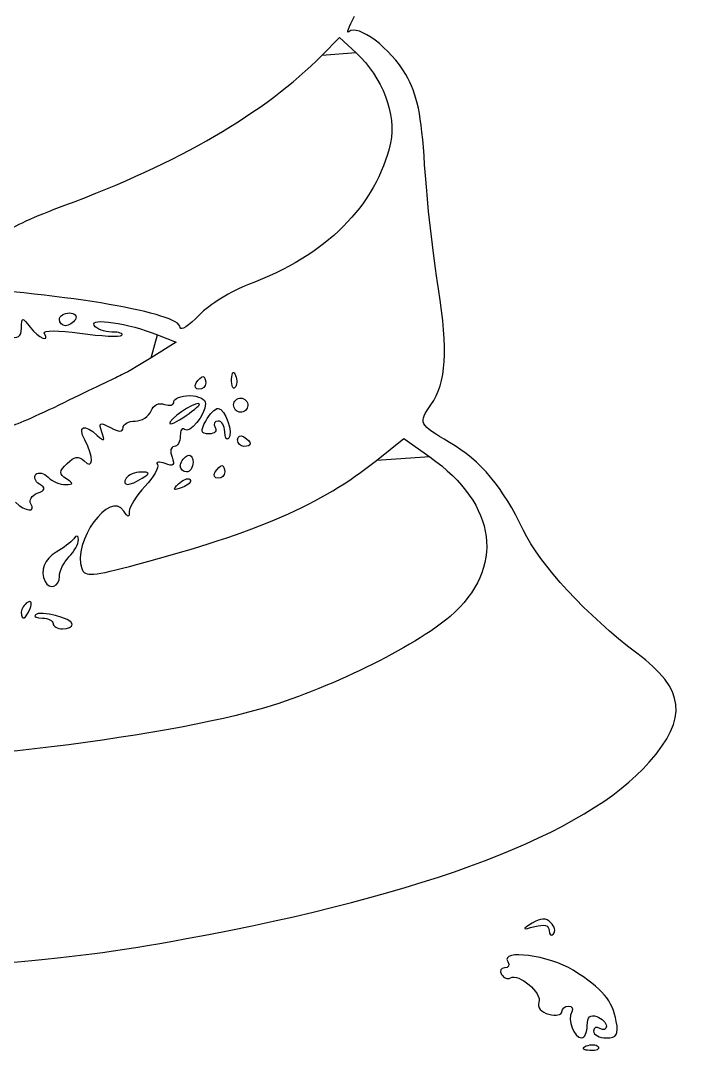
# Model space of a CAD drawing. Extents: x 199 to 1464, y -211 to 790.
# Drawn here: x 1143.9 to 1382.1, y -177.1 to 190.1 of the extents above; entities that cross this region are included whole.
import ezdxf

# ---------------------------------------------------------------- set-up
doc = ezdxf.new("R2010")
doc.units = 0
doc.layers.add('Ebene_1', color=7, linetype='CONTINUOUS')

msp = doc.modelspace()

# ---------------------------------------------------------------- linework, layer by layer
at = {"layer": 'Ebene_1', "color": 7}
for points in [[(1251.35312, 177.689188), (1257.63376, 184.051716), (1263.56664, 178.59582), (1251.35312, 177.689188), (1251.35312, 177.689188)], [(1157.76544, 83.56262), (1157.76544, 83.56262), (1157.76544, 83.56262), (1157.76544, 83.56262)], [(1192.75704, 78.060236), (1199.40216, 75.419708), (1190.48928, 69.888068), (1192.75704, 78.060236), (1192.75704, 78.060236)], [(1206.52136, 60.885452), (1206.52136, 60.885452), (1206.52136, 60.885452), (1206.52136, 60.885452)], [(1219.17288, 62.208444), (1219.1728, 62.208444), (1219.17288, 62.208444), (1219.17288, 62.208444)], [(1207.6552, 53.288148), (1207.6552, 53.288148), (1207.6552, 53.288148), (1207.6552, 53.288148)], [(1220.24736, 51.620924), (1220.24736, 51.620924), (1220.24736, 51.620924), (1220.24736, 51.620924)], [(1216.72608, 43.49978), (1216.72608, 43.49978), (1216.72608, 43.49978), (1216.72608, 43.49978)], [(1221.26152, 40.610004), (1221.26152, 40.610004), (1221.26152, 40.610004), (1221.26152, 40.610004)], [(1270.7668, 33.227044), (1280.58712, 41.076484), (1289.82872, 34.538884), (1270.7668, 33.227044), (1270.7668, 33.227044)], [(1200.85208, 31.271364), (1200.85208, 31.271364), (1200.85208, 31.271364), (1200.85208, 31.271364)], [(1187.24576, 26.868804), (1187.24576, 26.868804), (1187.24576, 26.868804), (1187.24576, 26.868804)], [(1213.32448, 29.137444), (1213.32448, 29.137444), (1213.32448, 29.137444), (1213.32448, 29.137444)], [(1200.24736, 24.883444), (1200.24736, 24.883444), (1200.24736, 24.883444), (1200.24736, 24.883444)], [(1157.76544, -8.118636), (1157.76544, -8.118636), (1157.76544, -8.118636), (1157.76544, -8.118636)], [(1147.29216, -19.501436), (1147.29216, -19.501436), (1147.29216, -19.501436), (1147.29216, -19.501436)], [(1162.30088, -25.156476), (1162.30088, -25.156476), (1162.30088, -25.156476), (1162.30088, -25.156476)], [(1333.01392, -131.596716), (1333.01392, -131.596716), (1333.01392, -131.596716), (1333.01392, -131.596716)], [(1345.98592, -168.224876), (1345.98592, -168.224876), (1345.98592, -168.224876), (1345.98592, -168.224876)], [(1349.9072, -175.854396), (1349.9072, -175.854636), (1349.9072, -175.854396), (1349.9072, -175.854396)]]:
    msp.add_lwpolyline(points, close=True, dxfattribs=at)
for points in [[(1260.97632, 186.117156), (1260.01912, 185.214604), (1260.89632, 187.741972), (1262.92584, 191.733604)], [(1281.30792, 170.869708), (1275.98672, 180.148748), (1264.10032, 189.062692), (1260.97632, 186.117156)], [(1159.64256, 124.240012), (1200.02448, 139.129156), (1231.25888, 157.332804), (1251.35312, 177.689188)], [(1263.56664, 178.59582), (1272.90728, 170.006164), (1278.06856, 156.488076), (1275.81776, 146.508532)], [(1288.00048, 138.623228), (1286.83272, 156.77766), (1285.38264, 163.764268), (1281.30792, 170.869708)], [(1275.81776, 146.508532), (1270.77992, 124.1713), (1252.66696, 106.093292), (1225.17872, 95.967484)], [(1292.9172, 94.402764), (1291.03296, 105.977412), (1288.8204, 125.876628), (1288.00048, 138.623228)], [(1139.39688, 114.946004), (1140.20208, 116.249036), (1149.31264, 120.431156), (1159.64256, 124.240012)], [(1225.17872, 95.967484), (1219.22608, 93.774604), (1211.31744, 88.872932), (1207.60392, 85.074732)], [(1200.85208, 80.67786), (1200.85208, 85.766164), (1161.01528, 92.673172), (1117.20472, 95.181268)], [(1290.23944, 53.126692), (1295.724, 60.956892), (1296.47568, 72.544236), (1292.9172, 94.402764)], [(1144.23128, 80.465372), (1144.29928, 84.465628), (1144.46912, 84.48014), (1147.31592, 80.73002)], [(1157.76544, 83.56262), (1157.76544, 84.809868), (1159.3564, 85.83034), (1161.30088, 85.83034)], [(1161.30088, 85.83034), (1163.24536, 85.83034), (1164.2056, 84.809868), (1163.43472, 83.56262)], [(1207.60392, 85.074732), (1203.8904, 81.276308), (1200.85208, 79.297724), (1200.85208, 80.67786)], [(1159.89928, 81.294908), (1158.72568, 81.294908), (1157.76544, 82.31538), (1157.76544, 83.56262)], [(1163.43472, 83.56262), (1162.66392, 82.31538), (1161.07296, 81.294908), (1159.89928, 81.294908)], [(1170.14848, 81.43686), (1168.39424, 84.275364), (1182.36848, 82.188156), (1192.75704, 78.060236)], [(1176.41896, 79.024468), (1173.79024, 79.024468), (1170.96848, 80.11002), (1170.14848, 81.43686)], [(1139.594, 77.42618), (1142.95136, 76.548348), (1144.17824, 77.35138), (1144.23128, 80.465372)], [(1147.31592, 80.73002), (1150.29832, 76.801196), (1154.57328, 75.021036), (1152.33712, 78.63918)], [(1152.33712, 78.63918), (1151.69888, 79.6719), (1157.41344, 79.663964), (1165.03608, 78.61654)], [(1165.03608, 78.616508), (1172.65872, 77.574036), (1179.41368, 77.239324), (1180.04704, 77.872692)], [(1180.04704, 77.872692), (1180.68032, 78.506292), (1179.04768, 79.024468), (1176.41896, 79.024468)], [(1190.48928, 69.888068), (1185.58728, 66.845468), (1180.556, 63.938252), (1179.30872, 63.427116)], [(1179.30872, 63.427116), (1178.06152, 62.916196), (1169.06496, 58.58554), (1159.31648, 53.80338)], [(1206.52136, 60.885452), (1207.29216, 62.1327), (1208.37288, 63.153172), (1208.92288, 63.153172)], [(1208.92288, 63.153172), (1209.47296, 63.153172), (1209.92296, 62.1327), (1209.92296, 60.885452)], [(1219.1728, 62.208444), (1219.28168, 64.850108), (1219.81896, 65.387556), (1220.54288, 63.578372)], [(1220.54288, 63.578372), (1221.19792, 61.941532), (1221.11744, 59.985628), (1220.364, 59.23206)], [(1207.52136, 58.61774), (1206.20048, 58.61774), (1205.75048, 59.638212), (1206.52136, 60.885452)], [(1209.92296, 60.885452), (1209.92296, 59.638212), (1208.84224, 58.61774), (1207.52136, 58.61774)], [(1220.364, 59.23206), (1219.6104, 58.4785), (1219.07448, 59.817812), (1219.17288, 62.208444)], [(1198.58448, 54.150564), (1198.58448, 55.35858), (1201.1356, 56.347076), (1204.25376, 56.347076)], [(1204.25376, 56.347076), (1207.37184, 56.347076), (1209.89056, 55.071484), (1209.85096, 53.512428)], [(1220.24736, 51.620924), (1219.5172, 52.802404), (1219.8864, 54.366452), (1221.06784, 55.096652)], [(1221.06784, 55.096652), (1222.2492, 55.826636), (1223.8132, 55.457452), (1224.54336, 54.276196)], [(1159.31648, 53.80338), (1149.56792, 49.02122), (1140.89392, 45.266556), (1140.04088, 45.459316)], [(1190.42392, 50.913172), (1191.22072, 52.989492), (1193.2708, 53.992956), (1195.202, 53.251868)], [(1195.202, 53.251868), (1197.06232, 52.537988), (1198.58448, 52.942548), (1198.58448, 54.150564)], [(1207.6552, 53.288148), (1207.6552, 54.92862), (1198.91552, 49.648692), (1197.2976, 47.031068)], [(1201.70672, 48.437732), (1204.9784, 50.581404), (1207.6552, 52.764084), (1207.6552, 53.288148)], [(1209.85096, 53.512428), (1209.748, 49.46954), (1204.08808, 42.528516), (1202.32872, 44.287812)], [(1209.92296, 47.279156), (1211.25792, 49.773644), (1213.266, 51.814588), (1214.38536, 51.814588)], [(1214.38536, 51.814588), (1216.8804, 51.814588), (1219.92568, 42.9197), (1218.06696, 41.061044)], [(1223.72288, 50.800468), (1222.54152, 50.070492), (1220.97752, 50.439676), (1220.24736, 51.620924)], [(1224.54336, 54.276196), (1225.27352, 53.094716), (1224.90432, 51.530668), (1223.72288, 50.800468)], [(1296.87512, 39.670084), (1285.92776, 46.08566), (1285.6716, 46.605188), (1290.23944, 53.126692)], [(1184.73552, 47.276212), (1187.09656, 47.276212), (1189.6564, 48.91282), (1190.42392, 50.913172)], [(1197.2976, 47.031068), (1196.45096, 45.66114), (1198.43504, 46.29406), (1201.70672, 48.437732)], [(1166.75664, 40.621844), (1164.10576, 45.574964), (1166.64256, 46.450532), (1171.25208, 42.17362)], [(1172.89048, 43.35986), (1171.688, 46.773228), (1172.15168, 47.01814), (1175.95832, 44.980828)], [(1175.95832, 44.980828), (1179.01576, 43.344668), (1180.44272, 43.327884), (1180.44272, 44.928668)], [(1180.44272, 44.928668), (1180.44272, 46.219908), (1182.37448, 47.276212), (1184.73552, 47.276212)], [(1202.32872, 44.287812), (1201.51656, 45.099884), (1200.85208, 44.063308), (1200.85208, 41.984716)], [(1211.1108, 42.743724), (1208.19832, 42.743724), (1207.96744, 43.625412), (1209.92296, 47.279156)], [(1213.32448, 45.011436), (1214.09536, 43.764196), (1213.09912, 42.743724), (1211.1108, 42.743724)], [(1214.32448, 47.279156), (1213.00368, 47.279156), (1212.55368, 46.258684), (1213.32448, 45.011436)], [(1216.72608, 43.49978), (1216.72608, 45.578372), (1215.64536, 47.279156), (1214.32448, 47.279156)], [(1166.52864, 33.070324), (1169.90232, 29.696644), (1170.04656, 34.474484), (1166.75664, 40.621844)], [(1171.25208, 42.17362), (1173.7476, 39.858084), (1174.04768, 40.075284), (1172.89048, 43.35986)], [(1200.85208, 41.984716), (1200.85208, 39.905924), (1199.8636, 38.205124), (1198.65552, 38.205124)], [(1218.06696, 41.061044), (1217.32952, 40.323604), (1216.72608, 41.420964), (1216.72608, 43.49978)], [(1221.26152, 40.610004), (1221.26152, 41.930748), (1222.282, 42.380892), (1223.5292, 41.609844)], [(1223.5292, 38.208324), (1222.282, 38.208324), (1221.26152, 39.289044), (1221.26152, 40.610004)], [(1223.5292, 41.609844), (1224.77648, 40.839044), (1225.79696, 39.758484), (1225.79696, 39.208324)], [(1198.65552, 38.205124), (1197.44744, 38.205124), (1197.11432, 36.497284), (1197.91536, 34.409844)], [(1225.79696, 39.208324), (1225.79696, 38.658404), (1224.77648, 38.208324), (1223.5292, 38.208324)], [(1323.20712, 8.317044), (1316.04944, 23.544324), (1307.96384, 33.171684), (1296.87512, 39.670084)], [(1160.4916, 32.184084), (1163.07504, 34.767684), (1164.60648, 34.992404), (1166.52864, 33.070324)], [(1185.66288, -3.779596), (1228.71416, 7.767604), (1251.08552, 17.495604), (1270.7668, 33.227044)], [(1197.91536, 34.409844), (1199.03128, 31.501764), (1198.45704, 30.965684), (1195.45864, 32.116324)], [(1200.85208, 31.271364), (1200.85208, 32.445124), (1201.87256, 34.035924), (1203.11976, 34.806724)], [(1203.11976, 34.806724), (1204.36704, 35.577764), (1205.38752, 34.618484), (1205.38752, 32.673044)], [(1289.82872, 34.538884), (1313.97808, 17.455524), (1316.84512, -5.081516), (1297.0684, -22.369676)], [(1160.2324, 26.695284), (1157.49976, 28.425124), (1157.53776, 29.230404), (1160.4916, 32.184084)], [(1192.67592, 31.789044), (1193.2976, 30.783124), (1191.3096, 27.267684), (1188.25824, 23.977044)], [(1195.45864, 32.116324), (1193.30648, 32.942164), (1192.05424, 32.794804), (1192.67592, 31.789044)], [(1203.11976, 29.137444), (1201.87256, 29.137444), (1200.85208, 30.097764), (1200.85208, 31.271364)], [(1205.38752, 32.673044), (1205.38752, 30.728484), (1204.36704, 29.137444), (1203.11976, 29.137444)], [(1213.32448, 29.137444), (1214.09536, 30.384644), (1215.17608, 31.405124), (1215.72608, 31.405124)], [(1215.72608, 31.405124), (1216.27608, 31.405124), (1216.72608, 30.384644), (1216.72608, 29.137444)], [(1150.65128, 24.791124), (1149.02376, 25.796884), (1148.44496, 27.372724), (1149.36512, 28.292724)], [(1149.36512, 28.292724), (1150.2852, 29.212964), (1152.24552, 28.758004), (1153.72144, 27.282164)], [(1153.72144, 27.282164), (1155.19736, 25.806404), (1157.98664, 24.614484), (1159.91992, 24.633524)], [(1159.91992, 24.633524), (1162.86296, 24.663124), (1162.91376, 24.997924), (1160.2324, 26.695284)], [(1181.57648, 26.868804), (1179.80272, 23.998804), (1182.80472, 23.998804), (1187.24576, 26.868804)], [(1186.81264, 29.101844), (1184.7036, 29.124244), (1182.34728, 28.116084), (1181.57648, 26.868804)], [(1187.24576, 26.868804), (1190.1772, 28.763284), (1190.11736, 29.071924), (1186.81264, 29.101844)], [(1200.24736, 24.883444), (1201.7856, 26.433364), (1203.61544, 27.130004), (1204.3136, 26.431844)], [(1204.3136, 26.431844), (1205.01184, 25.733604), (1203.75328, 24.465684), (1201.5168, 23.613924)], [(1214.32448, 26.869684), (1213.00368, 26.869684), (1212.55368, 27.890164), (1213.32448, 29.137444)], [(1216.72608, 29.137444), (1216.72608, 27.890164), (1215.64536, 26.869684), (1214.32448, 26.869684)], [(1149.87496, 21.528804), (1152.79592, 22.649684), (1152.9652, 23.360884), (1150.65128, 24.791124)], [(1180.69624, 15.196164), (1175.8308, 22.874484), (1162.14952, 4.062164), (1165.75872, -5.343436)], [(1188.25824, 23.977044), (1185.20688, 20.686084), (1182.69472, 16.673604), (1182.6756, 15.060084)], [(1201.5168, 23.613924), (1198.2848, 22.383444), (1198.0244, 22.643844), (1200.24736, 24.883444)], [(1142.03656, 18.362564), (1145.66144, 14.970964), (1149.54632, 14.582964), (1147.55096, 17.811524)], [(1147.55096, 17.811524), (1146.77464, 19.067604), (1147.82048, 20.740324), (1149.87496, 21.528804)], [(1182.6756, 15.060084), (1182.6484, 12.762244), (1182.21936, 12.791684), (1180.69624, 15.196164)], [(1363.65192, -35.516076), (1346.23544, -22.472876), (1328.79552, -3.571916), (1323.20712, 8.317044)], [(1162.83312, 5.325524), (1161.91672, 4.078244), (1159.12608, 1.926164), (1156.6316, 0.542884)], [(1161.16704, -1.153596), (1163.03784, 0.717284), (1164.55296, 3.450564), (1164.53384, 4.920724)], [(1164.53384, 4.920724), (1164.51144, 6.606484), (1163.88408, 6.756164), (1162.83312, 5.325524)], [(1156.6316, 0.542884), (1152.36392, -1.823516), (1150.73256, -6.135516), (1152.64984, -9.981596)], [(1157.76544, -8.118636), (1157.76544, -6.158876), (1159.29616, -3.024476), (1161.16704, -1.153596)], [(1165.75872, -5.343436), (1166.90264, -8.324316), (1169.47256, -8.122316), (1185.66288, -3.779596)], [(1152.64984, -9.981596), (1154.18416, -13.059356), (1157.76544, -11.755196), (1157.76544, -8.118636)], [(1146.40088, -17.367516), (1145.16792, -18.129756), (1144.15912, -19.713276), (1144.15912, -20.887036)], [(1147.29216, -19.501436), (1148.06656, -17.483436), (1147.6864, -16.573196), (1146.40088, -17.367516)], [(1144.15912, -20.887036), (1144.15912, -24.148956), (1145.78456, -23.430076), (1147.29216, -19.501436)], [(1149.18288, -21.776636), (1148.49856, -22.461036), (1149.63944, -23.020956), (1151.71816, -23.020956)], [(1162.30088, -25.156476), (1162.30088, -23.066316), (1150.84496, -20.114636), (1149.18288, -21.776636)], [(1151.71816, -23.020956), (1153.79696, -23.020956), (1155.49776, -23.871356), (1155.49776, -24.910636)], [(1155.49776, -24.910636), (1155.49776, -25.949916), (1157.0284, -26.800316), (1158.89928, -26.800316)], [(1158.89928, -26.800316), (1160.77016, -26.800316), (1162.30088, -26.060636), (1162.30088, -25.156476)], [(1297.0684, -22.369676), (1284.74992, -33.138156), (1252.43112, -48.903996), (1229.19848, -55.477916)], [(1368.06336, -74.387916), (1382.052, -58.440876), (1380.91776, -48.446636), (1363.65192, -35.516076)], [(1229.19848, -55.477916), (1187.47272, -67.284956), (1097.45816, -77.000556), (1057.98592, -73.957516)], [(1203.11976, -137.244476), (1288.90656, -121.557756), (1345.65704, -99.931516), (1368.06336, -74.387916)], [(1326.36192, -131.742796), (1322.58256, -134.099596), (1322.6716, -134.217996), (1327.27728, -132.958716)], [(1333.01392, -131.597676), (1331.2392, -129.822956), (1329.37664, -129.863756), (1326.36192, -131.742796)], [(1327.27728, -132.958716), (1330.56576, -132.059596), (1332.3796, -132.558716), (1332.3796, -134.362236)], [(1333.9292, -135.611036), (1334.78152, -134.758876), (1334.3696, -132.952396), (1333.01392, -131.596716)], [(1332.3796, -134.362236), (1332.3796, -135.901516), (1333.07696, -136.463516), (1333.9292, -135.611036)], [(1131.68672, -146.539836), (1163.97248, -143.780236), (1175.78128, -142.243676), (1203.11976, -137.244476)], [(1340.96192, -148.569676), (1332.54936, -143.259116), (1314.81536, -140.907276), (1317.63944, -145.476716)], [(1317.63944, -145.476716), (1318.41032, -146.723996), (1317.90008, -147.744476), (1316.5056, -147.744476)], [(1316.5056, -147.744476), (1315.11112, -147.744476), (1314.6112, -148.781516), (1315.39456, -150.049116)], [(1315.39456, -150.049116), (1316.178, -151.316556), (1317.60264, -151.869436), (1318.56048, -151.277596)], [(1318.56048, -151.277596), (1321.48584, -149.469516), (1329.99928, -156.737756), (1328.7548, -159.980876)], [(1356.34952, -166.823436), (1354.99328, -159.344316), (1351.53928, -155.246956), (1340.96192, -148.569676)], [(1328.7548, -159.980876), (1328.0756, -161.750796), (1329.53744, -163.532316), (1332.25136, -164.241916)], [(1336.91504, -163.405996), (1336.91504, -162.275516), (1337.99576, -161.350796), (1339.31664, -161.350796)], [(1339.31664, -161.350796), (1340.63744, -161.350796), (1341.1444, -162.278956), (1340.44312, -163.413676)], [(1332.25136, -164.241916), (1334.8164, -164.912636), (1336.91504, -164.536476), (1336.91504, -163.405996)], [(1340.44312, -163.413676), (1338.80408, -166.065836), (1341.316, -172.689356), (1343.9608, -172.689356)], [(1345.98592, -168.224876), (1345.98592, -165.188396), (1347.07376, -164.178156), (1349.38752, -165.065996)], [(1349.38752, -165.065996), (1351.25832, -165.783916), (1352.78904, -167.342716), (1352.78904, -168.530316)], [(1343.9608, -172.689356), (1345.07456, -172.689356), (1345.98592, -170.680396), (1345.98592, -168.224876)], [(1350.52136, -169.287756), (1349.27408, -168.516716), (1348.2536, -168.966876), (1348.2536, -170.287596)], [(1352.78904, -168.530316), (1352.78904, -169.717756), (1351.76856, -170.058556), (1350.52136, -169.287756)], [(1352.83344, -172.689356), (1356.52176, -172.689356), (1357.20616, -171.547516), (1356.34952, -166.823436)], [(1348.2536, -170.287596), (1348.2536, -171.608556), (1350.31448, -172.689356), (1352.83344, -172.689356)], [(1345.56072, -175.675436), (1343.75168, -176.399356), (1344.28904, -176.936796), (1346.9308, -177.045436)], [(1349.9072, -175.854636), (1349.1536, -175.101036), (1347.19768, -175.020556), (1345.56072, -175.675436)], [(1346.9308, -177.045436), (1349.32136, -177.142876), (1350.66072, -176.607996), (1349.9072, -175.854396)]]:
    msp.add_open_spline(points, degree=3, dxfattribs=at)

doc.saveas('drawing.dxf')
